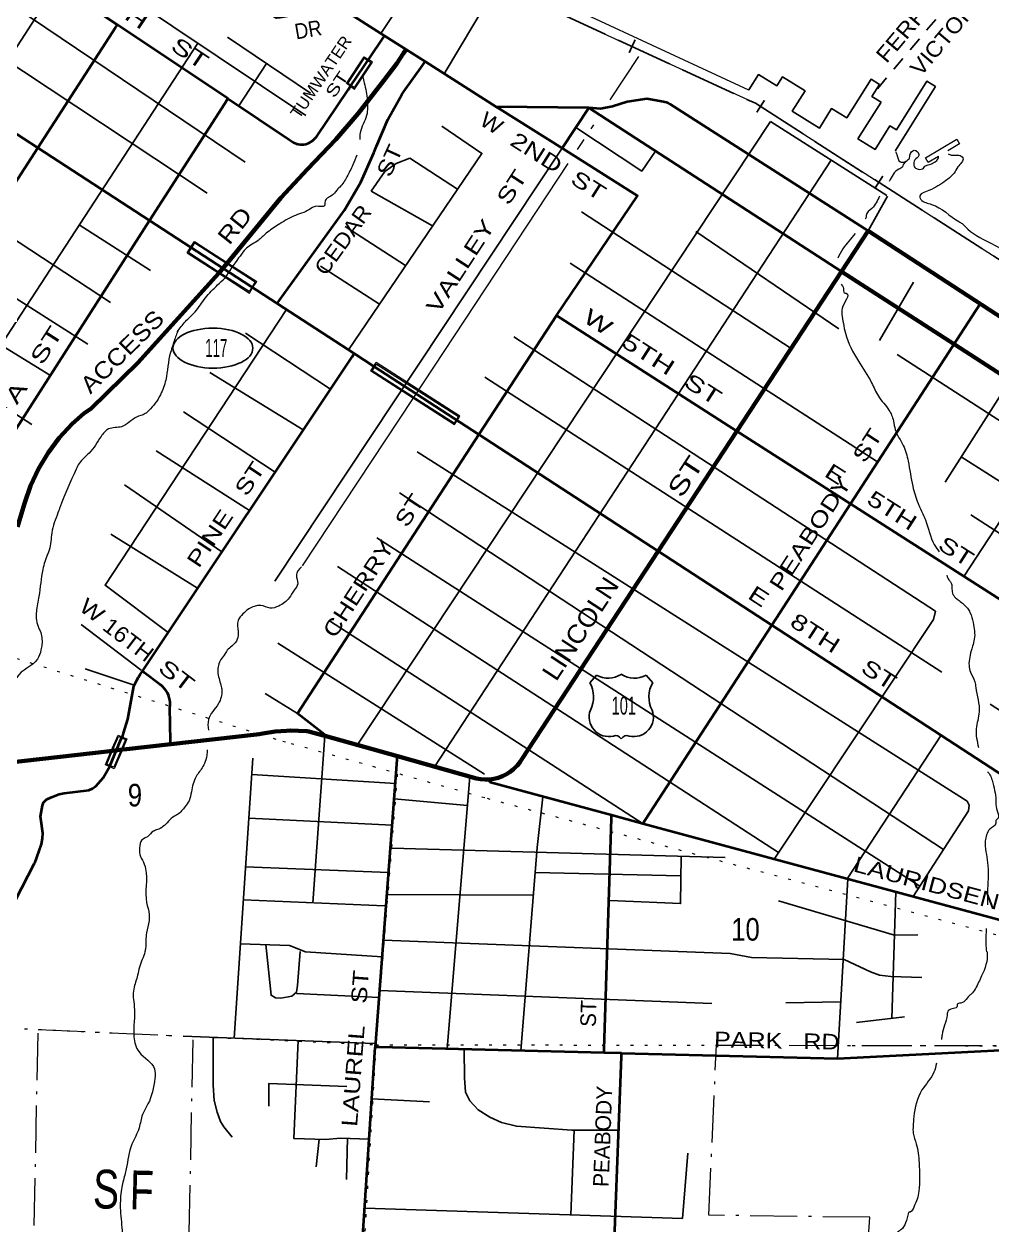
# Model space of a CAD drawing. Header units: feet. Extents: x -739708 to -488887, y 188754 to 379550.
# Drawn here: x -604476 to -596987, y 227647 to 236938 of the extents above; entities that cross this region are included whole.
import ezdxf
from ezdxf.enums import TextEntityAlignment as Align

# ---------------------------------------------------------------- set-up
doc = ezdxf.new("R2010")
doc.units = ezdxf.units.FT
doc.header["$LTSCALE"] = 73
for name, pattern in [('DOT_DASHED', [7.7, 5, -1.2, 0.3, -1.2]), ('DOTTED', [1.5, 0.3, -1.2]), ('LONG_DASHED', [7.5, 6, -1.5]), ('SHORT_DASHED', [2.7, 1.5, -1.2])]:
    doc.linetypes.add(name, pattern=pattern)
for name, color, linetype, lineweight in [('16', 7, 'Continuous', 25), ('17', 7, 'Continuous', 25), ('20', 7, 'Continuous', 70), ('23', 7, 'Continuous', 70), ('25', 7, 'Continuous', 25), ('26', 7, 'Continuous', 40), ('29', 7, 'Continuous', 25), ('33', 7, 'SHORT_DASHED', 25), ('34', 7, 'Continuous', 13), ('39', 7, 'Continuous', 13), ('44', 7, 'DOT_DASHED', 13), ('57', 7, 'Continuous', 13), ('59', 7, 'Continuous', 13), ('61', 7, 'Continuous', 13), ('63', 7, 'Continuous', 25), ('7', 7, 'DOTTED', 13)]:
    doc.layers.add(name, color=color, linetype=linetype, lineweight=lineweight)
doc.layers.add('27', color=7, linetype='Continuous')

msp = doc.modelspace()

# ---------------------------------------------------------------- linework, layer by layer
at = {"layer": '16'}
for p, q in [((-600098.63, 231842.61), (-600047.32, 231901.37)), ((-599855.56, 231907.34), (-599855.84, 231907.14)), ((-599663.47, 231901.46), (-599612.08, 231842.61))]:
    msp.add_line(p, q, dxfattribs=at)
for centre, radius, start, end in [((-600291.61, 231731.98), 222.05, 332.97043, 29.75871), ((-599956.24, 232059.03), 182.07, 239.97227, 303.45418), ((-599754.46, 232058.53), 181.52, 236.33975, 300.08743), ((-599754.47, 232059.03), 182.07, 236.54582, 236.59441), ((-599419.11, 231731.98), 222.05, 150.24129, 207.02957), ((-599952.42, 231577.08), 151.42, 159.09177, 283.81923), ((-599758.3, 231577.08), 151.42, 256.18077, 20.90823)]:
    msp.add_arc(centre, radius, start, end, dxfattribs=at)
for centre, major_axis, start_param, end_param in [((-599897.08, 231378.26), (-19.56, 51.67), 4.9587777, 6.2831853), ((-599813.63, 231378.26), (19.56, 51.67), 0, 1.3263754)]:
    msp.add_ellipse(centre, major_axis=major_axis, ratio=0.929097, start_param=start_param, end_param=end_param, dxfattribs=at)
at = {"layer": '17'}
msp.add_ellipse((-603014.84, 234430.81), major_axis=(-309.24, 1), ratio=0.500121, dxfattribs=at)
at = {"layer": '20'}
for p, q in [((-598151.39, 235023.42), (-597945.24, 235338.11)), ((-593985.63, 232757.22), (-597945.24, 235338.11)), ((-598960.25, 233788.69), (-598151.39, 235023.42)), ((-597280.41, 234461.46), (-598147.9, 235021.16)), ((-595451.46, 233281.43), (-597280.41, 234461.46)), ((-599569.01, 232859.4), (-598960.25, 233788.69)), ((-601586.78, 231272.85), (-602147.78, 231430.47))]:
    msp.add_line(p, q, dxfattribs=at)
for points in [[(-600879.37, 231094.26), (-600875.23, 231094.41), (-600841.07, 231099.24), (-600807.61, 231107.61), (-600775.21, 231119.43), (-600744.22, 231134.57), (-600714.98, 231152.87), (-600687.82, 231174.12), (-600663.02, 231198.1), (-600661.81, 231199.54), (-600636.83, 231229.37), (-600623.61, 231249.54), (-599569.01, 232859.4)], [(-603341.36, 231367.11), (-602677.85, 231442.45), (-602656.71, 231444.85), (-602627.85, 231449.67), (-602532.43, 231465.61), (-602446.58, 231470.83)], [(-602147.78, 231430.47), (-602236.53, 231455.41), (-602271.78, 231465.31), (-602286.53, 231466.94), (-602292.63, 231467.62), (-602412.58, 231472.9), (-602446.58, 231470.83)], [(-606678.21, 230988.14), (-605990.14, 231066.31), (-605888.02, 231077.89), (-605859.16, 231081.17), (-603832.14, 231311.38), (-603714.95, 231324.69), (-603683.82, 231328.23), (-603341.36, 231367.11)], [(-601586.78, 231272.85), (-600974.25, 231100.74), (-600944.11, 231095.56), (-600909.7, 231093.18), (-600879.37, 231094.26)]]:
    msp.add_lwpolyline(points, dxfattribs=at)
at = {"layer": '23'}
msp.add_lwpolyline([(-604526.41, 233049.49), (-604472.59, 233228.42), (-604425.62, 233365.68), (-604364.56, 233497.27), (-604290.08, 233621.75), (-604202.99, 233737.77), (-604104.25, 233844.05), (-604013.93, 233924.27), (-603957.3, 233963.59), (-603594.56, 234316.09), (-602994.26, 234982.19), (-602969.43, 235009.74), (-602879.72, 235119.07), (-602489.49, 235592.67), (-602284.16, 235814.5), (-602064.34, 236045.02), (-601890.42, 236246.06), (-601692.82, 236502.68), (-601592.33, 236634.14), (-601539.42, 236713.52), (-601520.51, 236741.9)], dxfattribs=at)
at = {"layer": '25'}
for points in [[(-600904.61, 231093.36), (-600890.55, 231087.44), (-600879.36, 231080.87), (-600872.28, 231075.7)], [(-600859.09, 231067.54), (-600864.7, 231073.15), (-600867.4, 231082.42), (-600867.4, 231089.37), (-600864.7, 231095.9)]]:
    msp.add_lwpolyline(points, dxfattribs=at)
at = {"layer": '26'}
for p, q in [((-604369.82, 235980.83), (-607102.82, 237756.91)), ((-603753.43, 236932.65), (-604901.44, 237697.24)), ((-602899.32, 236361.51), (-603753.43, 236932.65)), ((-601520.51, 236741.9), (-601687.06, 236847.67)), ((-601371.85, 236647.48), (-601520.51, 236741.9)), ((-600822.67, 236298.71), (-601371.85, 236647.48)), ((-600106.49, 236289.15), (-600313.74, 235976.74)), ((-605184.97, 234722.12), (-604369.82, 235980.83)), ((-603504.25, 235418.05), (-604369.82, 235980.83)), ((-598147.9, 235021.16), (-598151.39, 235023.42)), ((-598082.07, 233226.22), (-597078.23, 234772.99)), ((-600956.84, 233761.74), (-600357.4, 234683.55)), ((-598960.25, 233788.69), (-600357.4, 234683.55)), ((-600956.84, 233761.74), (-601771.17, 234291.22)), ((-598082.07, 233226.22), (-598960.25, 233788.69)), ((-599569.01, 232859.4), (-600956.84, 233761.74)), ((-598690.74, 232288.36), (-598082.07, 233226.22)), ((-596260.82, 232059.73), (-598082.07, 233226.22)), ((-598690.74, 232288.36), (-599569.01, 232859.4)), ((-596886.51, 231115.27), (-598690.74, 232288.36)), ((-599688.12, 230751.55), (-599930.91, 230817.05)), ((-596905.95, 230001.02), (-599688.12, 230751.55)), ((-599853.26, 228975.49), (-599988.22, 228978.85))]:
    msp.add_line(p, q, dxfattribs=at)
at = {"layer": '26', "lineweight": 13}
for p, q in [((-601772.71, 234285.41), (-601772.29, 234286.07)), ((-601125.69, 233870.45), (-601121.63, 233876.78))]:
    msp.add_line(p, q, dxfattribs=at)
at = {"layer": '26'}
for points in [[(-601687.06, 236847.67), (-602035.14, 237068.73), (-602498.1, 236989.94), (-602523.55, 236985.07), (-602548.1, 237000.67), (-603588.45, 237661.75)], [(-604369.82, 235980.83), (-603767.35, 236911.15), (-603753.43, 236932.65)], [(-601951.08, 236456.35), (-601793.01, 236690.64), (-601707.52, 236817.35), (-601687.06, 236847.67)], [(-602516.99, 234776.14), (-602498.25, 234802.13), (-601995.58, 235499.1), (-601870.72, 235714.15), (-601769.02, 235941.07), (-601749.44, 235993.53), (-601661.46, 236198.87), (-601552.5, 236393.88), (-601538.53, 236415.77), (-601393.87, 236616.87), (-601371.85, 236647.48)], [(-602899.32, 236361.51), (-602421.61, 236042.07), (-602391.16, 236021.71), (-602371.61, 236013.3), (-602369.11, 236012.4), (-602354.93, 236008.91), (-602340.47, 236006.93), (-602325.89, 236006.47), (-602311.33, 236007.53), (-602296.96, 236010.11), (-602282.95, 236014.18), (-602269.43, 236019.69), (-602256.57, 236026.59), (-602244.49, 236034.79), (-602233.34, 236044.2), (-602223.24, 236054.73), (-602214.29, 236066.26), (-601969.33, 236429.31), (-601951.08, 236456.35)], [(-603504.25, 235418.05), (-602923.41, 236323.93), (-602899.32, 236361.51)], [(-600313.74, 235976.74), (-600797.67, 236282.89), (-600822.67, 236298.71)], [(-598151.39, 235023.42), (-600106.49, 236289.15), (-600822.67, 236298.71)], [(-597945.24, 235338.11), (-599478.12, 236318), (-599496.18, 236329.54), (-599528.12, 236335.39), (-599658.74, 236359.32), (-599810.09, 236335.85), (-599922.95, 236299.85), (-600015.67, 236282.12), (-600106.49, 236289.15)], [(-600357.4, 234683.55), (-599730.72, 235607.9), (-600313.74, 235976.74)], [(-605426.26, 232420.5), (-605405.74, 232452.5), (-603504.25, 235418.05)], [(-602516.99, 234776.14), (-603187.33, 235211.99), (-603504.25, 235418.05)], [(-601771.17, 234291.22), (-601921.12, 234388.71), (-602516.99, 234776.14)], [(-603560.55, 231932.23), (-601937.72, 234363.83), (-601921.12, 234388.71)], [(-602147.78, 231430.47), (-602148.6, 231436.36), (-602150.78, 231440.73), (-602359.47, 231604.83), (-600956.84, 233761.74)], [(-599688.12, 230751.55), (-599671.9, 230776.55), (-598690.74, 232288.36)], [(-603715.15, 231422.29), (-603706.15, 231450.95), (-603672.2, 231559.08), (-603625.98, 231815.97), (-603605.8, 231856.75), (-603591.1, 231886.45), (-603577.56, 231906.75), (-603560.55, 231932.23)], [(-603341.36, 231367.11), (-603341.88, 231392.68), (-603347.15, 231649.87), (-603345.38, 231669.28), (-603345.64, 231688.76), (-603347.94, 231708.11), (-603352.24, 231727.12), (-603358.51, 231745.57), (-603366.68, 231763.26), (-603376.65, 231780), (-603388.31, 231795.61), (-603401.55, 231809.92), (-603416.2, 231822.76), (-603427.63, 231831.08), (-603544.31, 231919.87), (-603560.55, 231932.23)], [(-605012.98, 229245.85), (-604396.37, 230439.91), (-604393.07, 230446.29), (-604377.65, 230489.91), (-604341.23, 230592.86), (-604333.61, 230637.31), (-604331.18, 230679.28), (-604346.79, 230788.45), (-604349.14, 230808.25), (-604333.61, 230893.13), (-604325.75, 230914.93), (-604313.29, 230928.99), (-604302.54, 230938.55), (-604264.31, 230957.87), (-604204.57, 230979.2), (-604164.9, 230987.86), (-603974.95, 231011.77), (-603945.29, 231023.42), (-603919.01, 231043.75), (-603863.98, 231105.98), (-603812.67, 231196.16), (-603726.49, 231401.91), (-603710.43, 231430.79)], [(-601758.06, 229022.99), (-601588.86, 231245.51), (-601586.78, 231272.85)], [(-599930.91, 230817.05), (-600867.01, 231069.68), (-600869.72, 231072), (-600873.19, 231077.4), (-600876.28, 231083.19), (-600879.37, 231094.26)], [(-599988.22, 228978.85), (-599987.25, 229009.87), (-599931.69, 230792.05), (-599930.91, 230817.05)], [(-601925.73, 226457.07), (-601758.21, 229020.97), (-601758.06, 229022.99)], [(-599988.22, 228978.85), (-601729.13, 229022.27), (-601758.06, 229022.99)], [(-600711.32, 226412.49), (-599951.19, 226390.6), (-599854.2, 228950.76), (-599853.26, 228975.49)], [(-599853.26, 228975.49), (-598181.92, 228933.8), (-596821.43, 229005.14)]]:
    msp.add_lwpolyline(points, dxfattribs=at)
at = {"layer": '29'}
for p, q in [((-602764.08, 235870.49), (-605504.55, 237713.56)), ((-604466.35, 237685.47), (-602295.43, 236231.07)), ((-604095.14, 237436.78), (-606853.06, 233181.03)), ((-603807.28, 234783.32), (-607612.71, 237277.12)), ((-601715.75, 236865.89), (-601499, 237190.75)), ((-600858.28, 237167.46), (-601224.6, 236553.97)), ((-605069.08, 236960.12), (-603059.16, 235629.65)), ((-607840.39, 236922.17), (-603982.19, 234461.2)), ((-603130.11, 236790.26), (-605897.13, 232554.46)), ((-602258.78, 236404.47), (-602903.05, 236836.06)), ((-602600.6, 236633.45), (-602814.76, 236304.96)), ((-598699.7, 236183.32), (-601898.22, 231360.35)), ((-598699.7, 236183.32), (-597801.57, 235610.74)), ((-600313.74, 235976.74), (-602535.67, 232627.36)), ((-601121.59, 235660.78), (-601490.11, 235899.51)), ((-601300.6, 231192.44), (-598232.55, 235885.5)), ((-601315.28, 235375.82), (-601791.57, 235644.81)), ((-597796.36, 235607.42), (-597945.24, 235338.11)), ((-600163.69, 235484.27), (-598541.31, 234428.2)), ((-604048.78, 235383.94), (-603497.97, 235031.81)), ((-601991.25, 235371.43), (-601523.57, 235069.39)), ((-599279.44, 235333.03), (-598172.42, 234580.8)), ((-600250.15, 235088.34), (-597871.69, 233550.38)), ((-601725.83, 234771.84), (-602181.82, 235063.74)), ((-597593.51, 234940.52), (-597858.01, 234490.46)), ((-605833.07, 234754.98), (-604415.63, 233839.17)), ((-604272.47, 234219.94), (-605158.37, 234763.2)), ((-596472.12, 234773.37), (-597349.52, 233395.04)), ((-602762.9, 234545.76), (-602104.51, 234113.92)), ((-595973.81, 234545.71), (-597206.05, 232665.14)), ((-597720.49, 234382.67), (-592742.75, 231157.02)), ((-602315.68, 233797.51), (-603039.57, 234242.31)), ((-600911.14, 234207.05), (-597374.28, 231922.68)), ((-603242.1, 233936.94), (-602533.28, 233471.46)), ((-602731.33, 233174.71), (-603452.55, 233635.78)), ((-596786.77, 233310.54), (-597226.06, 233588.99)), ((-603698.06, 233373.61), (-602945.23, 232854.21)), ((-601570.31, 233312.32), (-597362.74, 230551.87)), ((-597151.69, 233141.39), (-593001.49, 230453.5)), ((-603132.79, 232573.17), (-603804.37, 232991.59)), ((-597545.13, 230268.74), (-601745.96, 232962.16)), ((-602050.52, 232741.61), (-598638.5, 230527.95)), ((-603569.31, 231938.9), (-604033.71, 232292.34)), ((-599686.61, 230751.14), (-602111.7, 232322.34)), ((-602513.28, 232148.4), (-600913.1, 231134.39)), ((-603622.69, 231822.62), (-604002.28, 231948.6)), ((-602609.73, 231760.1), (-602359.47, 231604.83)), ((-595052.05, 230415.39), (-597001.81, 231676.52)), ((-602147.78, 231430.47), (-602242.16, 230140.25)), ((-597381.08, 231436.83), (-598106.58, 230324.91)), ((-602705.12, 231259.56), (-602850.41, 229092.39)), ((-602713.62, 231132.82), (-601602.77, 231062.77)), ((-601027.25, 231115.63), (-601202.58, 229009.14)), ((-601611.89, 230943.02), (-601045.84, 230892.34)), ((-602736.25, 230795.15), (-601627.35, 230739.97)), ((-601631.01, 230562.15), (-599050.17, 230489.21)), ((-602761.59, 230417.31), (-601655.19, 230374.26)), ((-600521.47, 230373.17), (-599394.3, 230347.89)), ((-598103.33, 230324.03), (-598183.43, 228933.72)), ((-602778.64, 230162.88), (-601686.59, 230116.82)), ((-601672.3, 230202.62), (-600535.65, 230197.92)), ((-597731.84, 230223.82), (-597761.69, 229245.17)), ((-602369.2, 229437.78), (-601728.91, 229405.88)), ((-601724.75, 229460.51), (-599154.07, 229361.61)), ((-598158.13, 229372.9), (-598582.49, 229366.8)), ((-597665.08, 229256.79), (-598035.18, 229212.29)), ((-603244.08, 229107.58), (-601766.05, 229050.54)), ((-601784.22, 228622.83), (-601339.57, 228600.73)), ((-602191.49, 228310.22), (-602217.03, 228096.45)), ((-601972.47, 228322.47), (-601981.02, 227998.13)), ((-600246.03, 227726.27), (-600220.48, 228379.71))]:
    msp.add_line(p, q, dxfattribs=at)
for points in [[(-601242.97, 236147.61), (-600933.72, 235937.16), (-601966.29, 234418.08)], [(-600206.5, 236138.4), (-599696.19, 235800.79), (-599590.47, 235955.08)], [(-601791.57, 235644.81), (-601685.32, 235796.36), (-601597.42, 235860.21), (-601490.11, 235899.51)], [(-602444.17, 234728.79), (-603848.88, 232595.94), (-603361.17, 232230.98)], [(-600686.4, 234517.85), (-597423.99, 232394.93), (-597439.71, 232331.21), (-598672.07, 230477.46)], [(-601435.64, 233629.47), (-597177.99, 230925.56), (-597163.01, 230896.2), (-597169.92, 230851.2), (-597597.43, 230187.56)], [(-600462.53, 230960.46), (-600505.79, 230567.12), (-600632.93, 228994.93)], [(-599392.82, 230498.89), (-599396.39, 230133.47), (-599943.13, 230157.69)], [(-598639.9, 230155.9), (-597740.68, 229888.03), (-597560.13, 229891.36)], [(-602801.43, 229822.98), (-602422.53, 229809.27), (-602299.51, 229759.98), (-601704.86, 229721.79)], [(-602605.12, 229815.88), (-602565.01, 229424.18), (-602531.53, 229405.01), (-602489.4, 229402.18), (-602405.31, 229417.23), (-602367.91, 229447.12), (-602360.47, 229501.04), (-602339.57, 229762.55)], [(-601695.05, 229850.72), (-599013.59, 229746.75), (-598847.97, 229716.4), (-598130.55, 229701.76), (-597926.55, 229606.28), (-597857.22, 229580.21), (-597769.1, 229570.12), (-597530.72, 229561.93)], [(-603011.53, 229098.61), (-603012.42, 228728.37), (-603003.85, 228610.52), (-602981.84, 228519.15), (-602954.99, 228447.54), (-602930.7, 228405.59), (-602866.64, 228325.77)], [(-602354.29, 229073.24), (-602387.71, 228315.33), (-602143.26, 228308.97), (-602028.73, 228318.02), (-601804.64, 228310.33)], [(-599875.85, 228379.24), (-600238.6, 228379.73), (-600666.86, 228410.9), (-600782.74, 228439.4), (-600871.55, 228480.35), (-600961.89, 228537.18), (-601026.62, 228606.63), (-601059.62, 228675.71), (-601068.01, 228786.07), (-601070.42, 229005.84)], [(-602581.58, 228566.87), (-602583, 228741.26), (-601978.05, 228719.53)], [(-601839.41, 227778.17), (-599382.36, 227698.14), (-599341.01, 228202.09)]]:
    msp.add_lwpolyline(points, dxfattribs=at)
at = {"layer": '33'}
msp.add_line((-597873.6, 236438.24), (-596992.03, 237484.62), dxfattribs=at)
at = {"layer": '34'}
msp.add_lwpolyline([(-602741.98, 237037.48), (-602651.08, 237047.51), (-600992.4, 237326.31), (-598817.19, 236325.77), (-596607.9, 234910.52)], dxfattribs=at)
at = {"layer": '39'}
for p, q in [((-599721.49, 236686.49), (-599942.66, 236351.74)), ((-600070.04, 236158.94), (-600091.06, 236127.12)), ((-600145.75, 236044.34), (-600195.93, 235968.39)), ((-600267.63, 235859.87), (-601468.81, 234041.82)), ((-601468.81, 234041.82), (-602325.11, 232745.72))]:
    msp.add_line(p, q, dxfattribs=at)
for points in [[(-598869.28, 236425.7), (-600834.89, 237340.87), (-600257.42, 237441.11), (-600280.73, 237572.56)], [(-597736.11, 235956.47), (-597733.53, 235960.6), (-597423.9, 236455.37), (-597490.37, 236496.98), (-597726.14, 236120.27), (-597776.28, 236151.65), (-597892, 235966.75), (-598024.3, 236049.55), (-597845.72, 236334.9), (-597915.61, 236378.63), (-597857.39, 236471.65), (-597922.26, 236512.24), (-598110.18, 236212), (-598227.5, 236285.44), (-598322.74, 236133.27), (-598532.36, 236264.48), (-598433.73, 236422.05), (-598606.99, 236530.5), (-598651.3, 236459.73), (-598793.32, 236548.63), (-598867.75, 236429.71), (-598869.28, 236425.7)], [(-598869.28, 236425.7), (-598867.75, 236429.71), (-598793.32, 236548.63), (-598651.3, 236459.73), (-598606.99, 236530.5), (-598433.73, 236422.05), (-598532.36, 236264.48), (-598322.74, 236133.27), (-598227.5, 236285.44), (-598110.18, 236212), (-597922.26, 236512.24), (-597857.39, 236471.65), (-597915.61, 236378.63), (-597845.72, 236334.9), (-598024.3, 236049.55), (-597892, 235966.75), (-597776.28, 236151.65), (-597726.14, 236120.27), (-597490.37, 236496.98), (-597423.9, 236455.37), (-597733.53, 235960.6), (-597736.11, 235956.47)], [(-597401.35, 235914.44), (-597480.37, 235867.84), (-597501.74, 235904.06), (-597259.88, 236046.72), (-597238.51, 236010.48), (-597327.85, 235957.8)]]:
    msp.add_lwpolyline(points, dxfattribs=at)
for points in [[(-601854.46, 236530.04), (-601844.01, 236483.09), (-601818.93, 236347.5), (-601818.22, 236291.06), (-601825.65, 236230.77), (-601875.09, 236096.86), (-601879.07, 236045.22)], [(-601902.43, 235924.41), (-601933.2, 235848.3), (-601977.63, 235756.61), (-602033.87, 235677.27), (-602048.28, 235663.49), (-602083.54, 235619.96), (-602147.23, 235566.99), (-602152.05, 235532.84), (-602216.63, 235528.25), (-602267.58, 235503.22), (-602391.67, 235451.62), (-602510.1, 235383.76), (-602602.26, 235319.35), (-602663.98, 235264.33), (-602756.03, 235203.94), (-602775.2, 235183.61)], [(-597734.63, 235953.26), (-597724.21, 235928.15), (-597695.31, 235871.07), (-597667.11, 235870.43), (-597650.81, 235878.12), (-597624.03, 235903.71), (-597621.55, 235923.8), (-597588.44, 235961.34), (-597564.5, 235950.72), (-597553.13, 235920.24), (-597584.12, 235886.68), (-597591.09, 235846.53), (-597583.46, 235828.23), (-597557.55, 235815.54), (-597517.09, 235822.69), (-597506.66, 235838.57), (-597480.24, 235848.05), (-597441.6, 235863.29), (-597400.3, 235906.69), (-597399.89, 235915.08)], [(-597325.09, 235935.21), (-597303.17, 235924.64), (-597264.91, 235923.77), (-597224.77, 235916.81), (-597213.01, 235902.44), (-597250.89, 235832.76), (-597280.2, 235785.07), (-597346.04, 235726.1), (-597476.74, 235650.48), (-597546.37, 235601.68), (-597536.77, 235581.3), (-597455.04, 235543.18), (-597242.54, 235409.38), (-597218.69, 235394.73), (-597195.04, 235372.02), (-597006.52, 235246.83), (-596855.37, 235160.77), (-596782.12, 235104.7), (-596660.53, 235047.53), (-596466.58, 234982.67), (-596361.34, 234915.8), (-596303.26, 234900.36), (-596229.44, 234868.46), (-596134.75, 234868.33), (-595988.3, 234840.81), (-595721.53, 234788.4), (-595582.48, 234789.28), (-595433.63, 234777.84), (-595415.56, 234775.41), (-595315.05, 234765.06), (-595180.78, 234733.8), (-594973.63, 234717), (-594815.56, 234669.08), (-594635.72, 234604.53), (-594501.11, 234587.37), (-594373.3, 234538.12), (-594311.8, 234496.41), (-594208.94, 234413.47), (-594130.97, 234387.51), (-594020.9, 234354.78), (-593939.68, 234294.49), (-593732.3, 234201.11), (-593654.69, 234159.04), (-593564.25, 234148.92), (-593552.26, 234144.62), (-593475.97, 234132.81), (-593360.71, 234150.34), (-593200.97, 234174.92), (-593061.03, 234214.07), (-592973.36, 234258.42), (-592830.25, 234347.87), (-592797.52, 234369.29), (-592749.75, 234430.67), (-592716.93, 234456.12), (-592675.67, 234497.5), (-592667.55, 234526.11)], [(-597653.61, 235876.38), (-597673.62, 235850.42), (-597680.03, 235834.45), (-597708.69, 235814.95), (-597782.22, 235720.88)], [(-597857.02, 235606.31), (-597917.2, 235511.35), (-597960.74, 235457.93), (-597965.33, 235433.84), (-597967.8, 235430.84)], [(-598045.34, 235316.64), (-598140.03, 235198.01), (-598180.6, 235126.33)], [(-602771.63, 235186.71), (-602815.85, 235128.55), (-602922.43, 234973.17)], [(-603291.99, 234555.76), (-603227.27, 234636.39), (-603151.78, 234712.95), (-603073.19, 234819.28), (-602978, 234919.95), (-602922.43, 234973.17)], [(-598154.83, 234924.76), (-598135.01, 234891.58), (-598129.71, 234859.21), (-598115.71, 234854.86), (-598146.6, 234738.69), (-598147.62, 234694.37), (-598120.81, 234546.66), (-598021.02, 234330.78), (-597918.11, 234163.19), (-597866.1, 234059.24), (-597783.99, 233950.56), (-597749.6, 233869.18), (-597735.11, 233798.32), (-597673.42, 233678.02), (-597635.93, 233556.26), (-597600.13, 233361.99), (-597558.84, 233230.07), (-597543.57, 233193.44), (-597501.36, 233101.8), (-597433.24, 232910.82), (-597395.33, 232855.85)], [(-603286.6, 234560.83), (-603318.88, 234475.1), (-603325.43, 234453.08), (-603342.84, 234397.05), (-603379.98, 234184.27), (-603420.89, 234070.34), (-603510.37, 233947.42), (-603539.11, 233923.89), (-603606.22, 233897.2), (-603720.76, 233823.22), (-603821.92, 233805.35), (-603879.65, 233748.23), (-603971.27, 233619.32), (-604049.7, 233538.46), (-604072.87, 233494.66), (-604196.45, 233203.24), (-604213.63, 233157.28), (-604261.55, 233001.18), (-604280.73, 232868.61), (-604293.55, 232836.66), (-604330.53, 232718.61), (-604361.53, 232509.72), (-604380.34, 232393.28), (-604381.54, 232340.9), (-604366.92, 232276.09), (-604351.55, 232243.5), (-604337.85, 232138.4), (-604344.87, 232096.24), (-604372.72, 232024.32), (-604533.18, 231880.85), (-604576.96, 231817.36), (-604591.2, 231811.63), (-604630.9, 231750.07), (-604648.86, 231669.86), (-604653.22, 231655.86), (-604668.98, 231583.67), (-604692.16, 231539.87), (-604716.93, 231514.23), (-604755.74, 231490.92), (-604850.19, 231414.47), (-604864.75, 231394.65), (-604919.63, 231373.72), (-604942.2, 231356.1), (-605021.76, 231313.57), (-605093.68, 231252.73), (-605129.48, 231213.47)], [(-602329.28, 232739.77), (-602369.03, 232676.18), (-602358.53, 232607.43), (-602385.87, 232557.67), (-602425.52, 232498.11), (-602460.59, 232462.64), (-602505.54, 232435.44), (-602572.42, 232418.81), (-602644.45, 232440.6), (-602668.67, 232439.13), (-602705.15, 232429.89), (-602782.97, 232375.22), (-602820.43, 232323.68), (-602820.36, 232239.04), (-602819.05, 232208.79), (-602842.54, 232150.87), (-602910.58, 232083.9), (-602919, 232067.97), (-602952.3, 232022.37), (-602976.68, 231926.2), (-602952.87, 231822.89), (-602945.69, 231784.43), (-602972.27, 231680.25), (-603049.66, 231557.07), (-603048.82, 231474.83)], [(-597337.71, 232674.43), (-597320.65, 232638.24), (-597305.01, 232617.73), (-597292.82, 232534.84), (-597269.44, 232500.04), (-597241.76, 232477.25), (-597176.61, 232419.35), (-597157.21, 232386.66), (-597132.85, 232307.52), (-597123.74, 232178.34), (-597137.04, 232126.25), (-597143.59, 232104.23), (-597164.7, 231975.74), (-597153.82, 231923.1), (-597119.25, 231849.77), (-597112.22, 231805.28), (-597086.34, 231617.27), (-597109.54, 231484.81), (-597091.37, 231341.86)], [(-603059.1, 231323.68), (-603068.94, 231245.16), (-603092.3, 231193.29), (-603144.46, 231115.88), (-603181.43, 230997.83), (-603199.12, 230929.71), (-603230.39, 230884.07), (-603288.22, 230822.92), (-603312.71, 230809.36), (-603401.21, 230728.74), (-603444.05, 230705.54), (-603474.54, 230694.14), (-603521.88, 230650.87), (-603564.76, 230625.65), (-603582.31, 230563.58), (-603575.75, 230498.94), (-603560.28, 230470.39), (-603535.64, 230403.32), (-603527.57, 230141.17), (-603507.56, 230048.03), (-603508.63, 230001.7), (-603528.93, 229907.46), (-603535.75, 229786.69), (-603540.38, 229760.6), (-603583.39, 229642.69), (-603596.92, 229580.53), (-603627.62, 229472.4), (-603631.11, 229408), (-603622.67, 229337.28), (-603626.09, 229101.59), (-603586.44, 228985.83), (-603466.58, 228854.15), (-603464.27, 228779.54), (-603517.14, 228583.26), (-603559.33, 228501.59), (-603585.9, 228397.4), (-603641.19, 228271.71), (-603685.87, 228081.29), (-603697.06, 228033.17), (-603721.71, 227924.92), (-603731.09, 227780.05), (-603717.01, 227604.42), (-603701.11, 227245.37), (-603684.5, 227091.85), (-603659.47, 226954.26), (-603648.62, 226812.96), (-603580.52, 226533.33), (-603558.66, 226345.43), (-603520.23, 226177.31), (-603443.76, 225998.25), (-603402.63, 225946.95), (-603356.16, 225865.29), (-603265.39, 225782.63), (-603253.44, 225776.32), (-603213.91, 225743.17), (-603116.22, 225698.65), (-603032.06, 225678.61), (-602828.9, 225577.28), (-602707.08, 225530.19), (-602615.22, 225407.21), (-602603.32, 225398.88), (-602542.88, 225224.2), (-602447.49, 224992.34), (-602411.78, 224880.69), (-602401.24, 224813.96), (-602398.45, 224672.84), (-602357.95, 224506.7), (-602276.16, 224383.93), (-602242.77, 224346.91), (-602151.81, 224272.3), (-602129.89, 224261.74), (-602079.78, 224250.52), (-602046.01, 224229.61)], [(-597022.98, 231154.55), (-597016.58, 231148.17), (-596980.18, 231066.75), (-596957.49, 230915.1), (-596957.86, 230898.98), (-596948.43, 230783.9), (-596956.68, 230776.03), (-596957.14, 230755.88), (-597004.57, 230708.61), (-597029.76, 230664.84), (-597038.89, 230618.7), (-597020.59, 230451.02), (-597021.27, 230247.51), (-597022.41, 230122.85)], [(-597026.73, 229759.96), (-597032.05, 229821.11), (-597032.42, 229873.32), (-597030.25, 229914.13), (-597029.63, 229941.88)], [(-597026.39, 229763.98), (-597024.66, 229751.86), (-597067.07, 229573.48), (-597115.66, 229475.85), (-597146.84, 229434.23), (-597155.03, 229428.37), (-597229.06, 229363.56), (-597255.48, 229354.08), (-597255.8, 229339.99), (-597323.05, 229307.25), (-597333.91, 229273.25), (-597373.74, 229118.99), (-597378.27, 229082.3)], [(-597416.55, 228899.89), (-597436.87, 228828.23), (-597528.68, 228691.27), (-597591.88, 228485.14), (-597597.62, 228410.72), (-597596.82, 228358.31), (-597572.55, 228275.14), (-597551.78, 228127.56), (-597552.83, 227907.94), (-597566.3, 227847.8), (-597589.76, 227791.9), (-597621.03, 227746.27), (-597633.16, 227744.52)], [(-597633.16, 227744.52), (-597655.2, 227662.41), (-597692.7, 227608.85), (-597711.11, 227597.18), (-597744.98, 227352.1), (-597756.57, 227199.22), (-597796.82, 227026.84), (-597942.05, 226758.1), (-597975.1, 226722.58), (-597997.94, 226692.87), (-598091.03, 226588.19), (-598123.14, 226506.3), (-598139.72, 226486.52), (-598148.65, 226448.43), (-598207.04, 226363.12), (-598227.45, 226351.49), (-598235.89, 226335.56), (-598260.38, 226322.01), (-598264.92, 226299.95), (-598328.92, 226232.89), (-598333.41, 226212.84), (-598362.62, 226169.17), (-598367.44, 226135.02), (-598386.55, 226093.14), (-598414.43, 225932.57), (-598415.45, 225888.26), (-598411.8, 225610.1), (-598393.99, 225508.94), (-598376.94, 225462.21), (-598384.84, 225381.79), (-598381.03, 225284.98), (-598358.08, 225232.07), (-598313.01, 225176.63), (-598259.09, 224981.96), (-598254.16, 224933.49), (-598259.49, 224877.19), (-598295.56, 224710.76), (-598314.48, 224676.93), (-598343.37, 224647.37), (-598383.77, 224555.59), (-598388.17, 224539.57), (-598410.5, 224445.37), (-598502.67, 224292.3), (-598539.71, 224258.89), (-598620.57, 224159.98), (-598705.27, 224069.2), (-598767.15, 223919.48), (-598791.68, 223817.27), (-598797.33, 223746.87), (-598819.23, 223670.8), (-598859.68, 223577.01), (-598899.29, 223519.47), (-598917.64, 223509.81), (-599023.04, 223395.33), (-599078.04, 223281.72), (-599088.9, 223247.71), (-599148.82, 223095.94), (-599169.61, 223068.19), (-599189.73, 222982.01), (-599235.98, 222898.43), (-599238.83, 222862.22), (-599276.18, 222728.07), (-599289.73, 222577.24), (-599270.51, 222449.86), (-599274.23, 222288.74), (-599297.96, 221958.82), (-599291.35, 221634.26), (-599251.89, 221423.8), (-599232.92, 221373), (-599181.47, 221158.24), (-599159.33, 220982.44), (-599158.25, 220942.11), (-599200.45, 220685.15), (-599216.07, 220532.37), (-599242.5, 220434.23), (-599247.63, 220299.35), (-599253.7, 220210.83), (-599267.23, 220148.67), (-599356.51, 220033.83), (-599515.71, 219682.8), (-599531.21, 219622.71), (-599556.05, 219506.4), (-599621.96, 219356.78), (-599658.18, 219184.31), (-599725.62, 218968.23), (-599766.72, 218932.89), (-599760.48, 218854.17), (-599761.32, 218817.92), (-599795.71, 218637.36), (-599918.58, 218376.18), (-599901.19, 218256.91), (-599893.74, 218230.54), (-599889.97, 218131.72), (-599927.21, 217914.95), (-599920.93, 217838.24), (-599893.57, 217801.36), (-599859.33, 217713.95)]]:
    msp.add_spline(points, degree=3, dxfattribs=at)
at = {"layer": '44'}
for p, q in [((-604418.47, 226519.35), (-604367.04, 229159.7)), ((-604367.04, 229159.7), (-603167.86, 229105.67)), ((-603219.29, 226465.32), (-603167.86, 229105.67))]:
    msp.add_line(p, q, dxfattribs=at)
msp.add_lwpolyline([(-597991.91, 226880.6), (-597931.7, 227706.18), (-599178.03, 227722.73), (-599118.96, 229037.72), (-596840.85, 229034.17), (-596853.3, 228403.38), (-596674.37, 228398.64), (-596687.4, 227838.99), (-596666.07, 227355.22)], dxfattribs=at)
at = {"layer": '57'}
for points in [[(-603846.86, 231206.68), (-603800.65, 231314.96), (-603748.72, 231436.62)], [(-603679.74, 231407.18), (-603714.95, 231324.69), (-603777.88, 231177.24), (-603815.45, 231193.28), (-603846.86, 231206.68)], [(-603748.72, 231436.62), (-603715.15, 231422.29), (-603679.74, 231407.18)]]:
    msp.add_lwpolyline(points, dxfattribs=at)
msp.add_lwpolyline([(-603744.5, 231426.12), (-603718.29, 231414.93), (-603690.24, 231402.96), (-603722.31, 231327.83), (-603782.1, 231187.74), (-603812.31, 231200.64), (-603836.36, 231210.9), (-603793.29, 231311.82)], close=True, dxfattribs=at)
at = {"layer": '59'}
for points in [[(-603214.67, 235167.38), (-603187.63, 235209.44), (-603157.89, 235255.71)], [(-603214.67, 235167.38), (-602969.43, 235009.74), (-602732.35, 234857.35)], [(-603157.89, 235255.71), (-602902.43, 235091.51), (-602675.57, 234945.68)], [(-602732.35, 234857.35), (-602707.3, 234896.31), (-602675.57, 234945.68)]]:
    msp.add_lwpolyline(points, dxfattribs=at)
msp.add_lwpolyline([(-603155.49, 235244.65), (-602906.76, 235084.78), (-602686.63, 234943.28), (-602714.03, 234900.64), (-602734.75, 234868.41), (-602965.1, 235016.47), (-603203.61, 235169.78), (-603180.9, 235205.11)], close=True, dxfattribs=at)
at = {"layer": '61'}
for p, q in [((-601145.78, 233838.22), (-601794.49, 234254.6)), ((-601791.9, 234255.49), (-601772.71, 234285.41)), ((-601772.29, 234286.07), (-601751.41, 234318.62)), ((-601104.31, 233904.02), (-601752.36, 234319.96)), ((-601144.9, 233840.49), (-601125.69, 233870.45)), ((-601121.63, 233876.78), (-601104.41, 233903.62))]:
    msp.add_line(p, q, dxfattribs=at)
for points in [[(-601951.08, 236456.35), (-601982.13, 236477.05), (-601843.45, 236685.06), (-601811.26, 236663.6)], [(-601951.08, 236456.35), (-601919.73, 236435.45), (-601781.05, 236643.46), (-601811.26, 236663.6)]]:
    msp.add_lwpolyline(points, dxfattribs=at)
for points in [[(-601971.04, 236479.27), (-601841.23, 236673.97), (-601792.14, 236641.23), (-601921.94, 236446.55)], [(-601782, 234256.09), (-601748.66, 234308.07), (-601115.25, 233901.53), (-601148.59, 233849.54)]]:
    msp.add_lwpolyline(points, close=True, dxfattribs=at)
at = {"layer": '63', "linetype": 'LONG_DASHED'}
msp.add_lwpolyline([(-600873.99, 237270.73), (-598817.68, 236324.88), (-596607.27, 234908.91)], dxfattribs=at)
at = {"layer": '7'}
for p, q in [((-602525.14, 231403.24), (-604568.13, 232038.94)), ((-601752.06, 229039.72), (-601585.25, 231137.69)), ((-606768.57, 229267.91), (-603319.15, 229112.49)), ((-603004.79, 229098.33), (-601752.08, 229041.86)), ((-601753.15, 229041.85), (-601897.88, 226596.32)), ((-601754.22, 229041.85), (-599086.35, 229037.41)), ((-598068.26, 229035.7), (-596519.43, 229033.08))]:
    msp.add_line(p, q, dxfattribs=at)
msp.add_lwpolyline([(-591862.51, 228543.26), (-595158.72, 229409.04), (-600911.88, 230950.75), (-602452.35, 231382.38), (-602525.14, 231403.24)], dxfattribs=at)

# ---------------------------------------------------------------- texts
at = {"layer": '16'}
for s, width, p in [('ST', 1.35, (-599299.41, 233399.69)), ('LINCOLN', 1.1, (-600112.46, 232222.19))]:
    msp.add_text(s, height=141.1, rotation=56.772, dxfattribs=dict(at, width=width)).set_placement(p, align=Align.CENTER)
at = {"layer": '16', "width": 0.6}
msp.add_text('101', height=140, dxfattribs=at).set_placement((-599835.77, 231595.57), align=Align.CENTER)
at = {"layer": '17'}
for s, rotation, width, p in [('RD', 51.503, 1.2, (-602794.28, 235338.73)), ('ACCESS', 44.68, 1.15, (-603671.44, 234358.07))]:
    msp.add_text(s, height=129.4, rotation=rotation, dxfattribs=dict(at, width=width)).set_placement(p, align=Align.CENTER)
at = {"layer": '17', "width": 0.55}
msp.add_text('117', height=140, dxfattribs=at).set_placement((-602988.79, 234362.5), align=Align.CENTER)
at = {"layer": '27'}
for s, height, rotation, width, p in [('W    5TH    ST', 120.9, 326.23, 1.45, (-604335.97, 237403.49)), ('DR', 120, 9.659, 0.9, (-602370.43, 236818.93)), ('ST', 120, 65.403, 1.2, (-601644.21, 235745.42)), ('CEDAR', 120, 54.2, 1.1, (-602141.08, 234982.58)), ('A   ST', 120, 57.332, 1.5, (-604531.01, 233987.1)), ('W', 120.9, 322.727, 1.2, (-604059.25, 232409.36)), ('16TH', 120.9, 322.727, 1.1, (-603877.97, 232259.11)), ('ST', 120.9, 322.727, 1.4, (-603447.41, 231936.65))]:
    msp.add_text(s, height=height, rotation=rotation, dxfattribs=dict(at, width=width)).set_placement(p)
for s, height, rotation, width, p in [('TUMWATER', 90.68, 55.992, 1.05, (-602141.31, 236503.06)), ('ST', 90.69, 55.993, 1.35, (-602017.14, 236445.76)), ('W', 120, 327.681, 1.1, (-600890.61, 236120.86)), ('2ND  ST', 120, 327.681, 1.35, (-600375.04, 235786.42)), ('VALLEY   ST', 120, 57.017, 1.35, (-600924, 235224.11)), ('W  5TH  ST', 120.9, 327.362, 1.45, (-599645.54, 234311.39)), ('PEABODY   ST', 120, 57.017, 1.3, (-598222.29, 233149.17)), ('PINE   ST', 120.9, 56.281, 1.3, (-602864.51, 233110.41)), ('E    5TH    ST', 120.9, 327.361, 1.35, (-597736, 233088.39)), ('CHERRY   ST', 120.9, 56.965, 1.25, (-601721.77, 232714.82)), ('E    8TH    ST', 120.9, 326.967, 1.35, (-598331.3, 232139.51)), ('LAURIDSEN     BLVD', 120.9, 344.937, 1.25, (-597118.38, 230129.08)), ('LAUREL   ST', 120.9, 85.644, 1.25, (-601853.43, 229008.82)), ('PARK   RD', 120.9, 358.904, 1.2, (-598653.17, 229012.8))]:
    msp.add_text(s, height=height, rotation=rotation, dxfattribs=dict(at, width=width)).set_placement(p, align=Align.CENTER)
for s, rotation, p in [('ST', 88.214, (-600049.37, 229280.74)), ('PEABODY', 87.83, (-599938.68, 228329.69))]:
    msp.add_text(s, height=120.9, rotation=rotation, dxfattribs=at).set_placement(p, align=Align.CENTER)
at = {"layer": '33'}
for s, width, p in [('FERRY', 1.15, (-597802.83, 236627.8)), ('VICTORIA', 1.1, (-597538.34, 236526.76))]:
    msp.add_text(s, height=120.9, rotation=49.898, dxfattribs=dict(at, width=width)).set_placement(p)
at = {"layer": '44', "width": 0.75}
msp.add_text('S F', height=300, rotation=358.583, dxfattribs=at).set_placement((-603710.83, 227770.94), align=Align.CENTER)
at = {"layer": '63'}
for rotation, p in [(335.236, (-599794.19, 236716.38)), (327.295, (-598807.45, 236254.88)), (327.294, (-597891.39, 235669.27))]:
    msp.add_text('I', height=110.8, rotation=rotation, dxfattribs=at).set_placement(p, align=Align.CENTER)
at = {"layer": '7', "width": 0.85}
for s, p in [('9', (-603673.15, 230884.92)), ('10', (-599004.88, 229846.75))]:
    msp.add_text(s, height=175, dxfattribs=at).set_placement(p)

doc.saveas('drawing.dxf')
